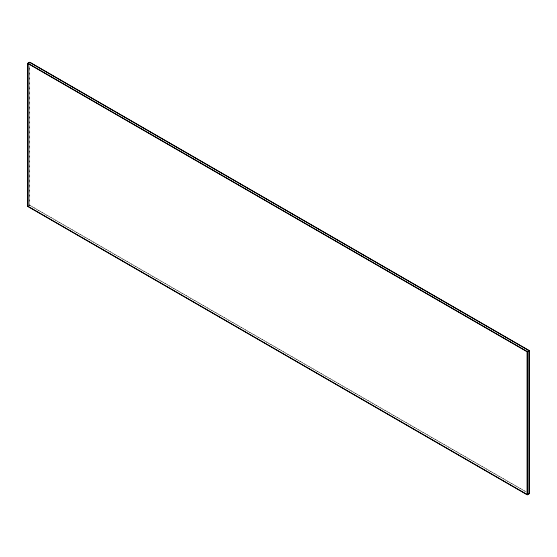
<?xml version="1.0" encoding="UTF-8"?>
<svg xmlns="http://www.w3.org/2000/svg" width="557" height="557" viewBox="0 0 557 557"><rect width="100%" height="100%" fill="white"/><g stroke="black" fill="none" stroke-linecap="round" stroke-linejoin="round"><path stroke-width="0.42" stroke-dasharray="2.79 2.09" d="M27.85 206.41L29.709 205.338L526.052 491.901M27.934 206.459L29.793 205.387L29.793 65.754M29.793 205.289L526.052 491.81M29.709 66.575L29.709 205.338"/><path stroke-width="0.84" d="M27.85 63.31L29.709 62.238L529.15 350.59L529.15 493.69L527.291 494.762L27.85 206.41L27.85 63.31L527.291 351.662L527.291 494.762M529.066 350.632L29.793 62.377L27.934 63.456L527.207 351.711L529.15 350.59M529.066 493.544L527.207 494.713L527.207 351.613L529.066 350.541L529.15 493.69M27.934 206.368L527.207 494.623M29.793 62.377L27.934 63.359L27.934 206.459"/></g></svg>
